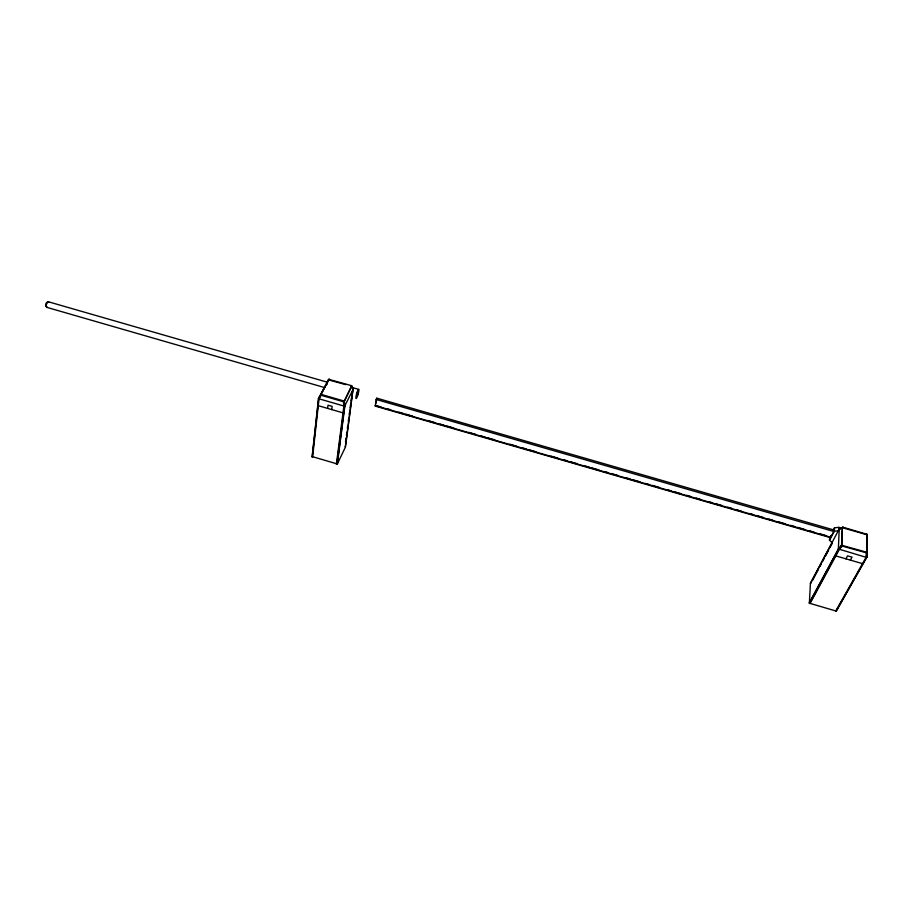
<?xml version="1.0" encoding="UTF-8"?>
<svg xmlns="http://www.w3.org/2000/svg" width="913" height="913" viewBox="0 0 913 913"><rect width="100%" height="100%" fill="white"/><g stroke="black" fill="none" stroke-linecap="round" stroke-linejoin="round"><path stroke-width="1.37" d="M867.11 552.354L867.247 534.425L843.076 527.235L842.345 527.52L841.843 545.323L867.11 552.354L866.677 557.478L838.362 548.964L839.218 529.049L842.767 527.805L866.334 534.584L866.642 534.025M833.284 530.054L834.482 527.782L838.864 527.372L838.739 530.795L834.345 531.195L829.518 540.313L832.359 542.779M834.345 531.195L834.482 527.782M833.831 531.503L833.889 529.985L376.818 398.171L376.202 399.472L375.3 406.102L830.408 537.631L833.831 531.503L376.202 399.472M829.518 540.313L829.677 536.89M830.408 537.631L830.853 535.737L830.784 537.266L375.266 405.623M867.247 534.425L866.802 557.204L836.308 611.117L809.375 603.185L810.424 583.202L811.212 582.871M353.183 389.258L351.322 385.606L328.828 379.351L318.489 398.661L344.612 406.228L353.183 389.258L351.322 385.606M351.653 385.788L344.315 401.104L344.852 406L337.342 463.987L312.12 456.557M337.342 463.987L345.445 447.073L344.966 446.389M345.787 384.647L328.748 379.968L320.748 395.181L344.03 401.914L351.79 385.971M320.84 394.302L344.315 401.104M318.489 398.661L328.612 379.546M312.086 456.854L318.511 398.376L320.771 394.918M312.235 457.071L318.637 398.878L320.954 394.758M312.588 457.265L319.002 399.072L321.285 394.93M326.922 384.613L327.242 381.782L328.828 379.351M329.091 379.283L327.493 381.566M329.49 379.317L327.79 381.486M327.63 408.396L328.007 405.189L332.138 406.376L331.75 409.595M343.436 401.343L343.859 406.274L336.383 464.272M343.836 401.378L344.304 406.308L336.817 464.306M344.11 401.309L344.612 406.228L337.102 464.215M345.525 442.234L346.084 438.069M346.449 435.307L346.814 432.534M347.374 428.38L347.739 425.606M348.298 421.452L348.663 418.679M349.223 414.525L349.588 411.763M350.147 407.609L350.512 404.836M351.071 400.681L351.437 397.908M351.984 393.823L352.338 391.198M345.513 445.167L353.057 388.767L345.445 447.073M376.065 403.09L376.818 398.171M357.211 392.156L356.618 394.542M866.677 557.478L866.791 552.924L841.535 545.894L842.379 527.771M375.3 406.102L375.608 405.44M810.424 583.202L839.218 529.049L843.076 527.235M810.79 582.836L832.131 542.733M812.559 580.36L818.573 569.039M819.908 566.528L821.255 564.017M822.59 561.506L823.925 558.996M825.261 556.474L828.616 550.197M829.951 547.674L831.96 543.908M842.676 527.2L839.093 529.312M809.283 602.842L838.362 548.964L841.74 545.015M809.375 603.185L838.465 549.306L841.843 545.323M809.603 603.425L838.705 549.546L842.048 545.54M810.014 603.641L839.138 549.774L842.448 545.734M845.929 558.836L847.572 555.846L852.034 557.147L850.38 560.126M867.35 534.721L867.076 537.38L866.928 534.995M866.38 552.662L865.992 557.546L835.646 611.185M866.779 552.696L866.437 557.581L836.068 611.219M838.864 527.372L841.592 528.159M350.752 387.101L358.729 389.406A4.748 0.765 -74 0 1 357.28 396.641A4.748 0.765 -74 0 1 356.138 395.797A4.748 0.765 -74 0 1 358.729 389.406M48.48 301.815L327.425 382.227M46.791 307.35L324.366 387.5M376.978 405.84L381.086 407.027M386.564 408.613L390.673 409.8M398.901 412.174L403.01 413.361M405.749 414.148L412.596 416.134M427.672 420.482L434.52 422.468M439.998 424.054L444.106 425.241M446.845 426.029L453.693 428.003M468.768 432.363L475.616 434.337M481.094 435.923L485.202 437.11M487.941 437.909L494.8 439.883M509.865 444.243L516.712 446.217M522.19 447.804L526.299 448.991M529.049 449.778L535.897 451.764M550.961 456.112L557.809 458.098M563.298 459.684L567.407 460.871M570.146 461.658L576.993 463.633M585.21 466.018L589.319 467.205M592.058 467.992L598.917 469.967M604.395 471.553L608.503 472.74M611.242 473.539L618.09 475.513M626.307 477.887L630.427 479.074M633.165 479.873L640.013 481.847M645.491 483.434L649.6 484.62M652.339 485.408L659.186 487.394M667.414 489.767L671.523 490.954M674.262 491.742L681.109 493.728M686.587 495.303L690.696 496.501M696.174 498.076L700.294 499.263M708.511 501.636L712.619 502.835M715.358 503.622L722.206 505.597M727.684 507.183L731.804 508.37M737.282 509.956L741.39 511.143M749.607 513.517L753.716 514.704M756.455 515.503L763.302 517.477M768.792 519.063L772.9 520.25M778.378 521.837L785.226 523.811M790.704 525.397L794.812 526.584M797.563 527.372L804.41 529.357M809.888 530.932L813.997 532.119M819.475 533.706L826.322 535.691M318.272 405.692L343.003 412.859M835.829 555.903L862.534 563.652M351.243 386.222L352.692 388.573M46.563 306.323A2.203 0.913 -74.4 0 1 45.639 305.387A2.203 0.913 -74.4 0 1 46.472 302.682A2.203 0.913 -74.4 0 1 47.67 302.682M47.453 307.225A2.899 1.198 -74.4 0 1 46.243 305.992A2.899 1.198 -74.4 0 1 47.328 302.431A2.899 1.198 -74.4 0 1 48.914 302.431M356.641 395.477C357.371 398.992 359.528 384.658 356.641 395.477"/></g></svg>
